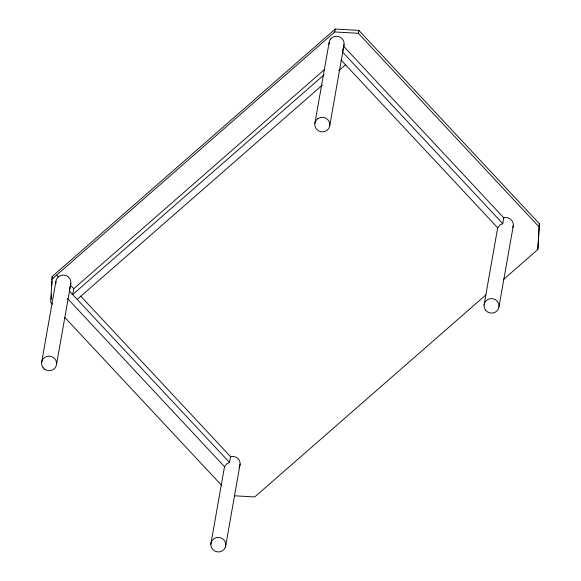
<?xml version="1.0" encoding="UTF-8"?>
<svg xmlns="http://www.w3.org/2000/svg" width="581" height="581" viewBox="0 0 581 581"><rect width="100%" height="100%" fill="white"/><g stroke="black" fill="none" stroke-linecap="round" stroke-linejoin="round"><path stroke-width="0.87" d="M503.727 279.308L537.832 249.496L539.364 223.736L358.847 30.379L335.259 29.05L52.203 276.491L50.663 302.251L52.515 304.241M51.179 299.338L51.411 294.066M51.811 285.278L52.007 280.884M52.123 278.248L52.203 276.491M537.832 249.496L539.364 223.736M41.636 362.406L55.921 281.357M69.495 290.064L70.838 283.354A7.524 7.277 10 0 0 58.79 276.512M56.546 364.403L70.838 283.354M324.3 69.669L73.765 288.692L72.734 294.516L323.958 74.905M210.816 544.259L224.506 466.688M67.483 298.474L224.615 466.775L226.51 464.023L229.539 462.476L230.563 456.644L80.752 296.172M225.486 546.968A7.524 7.27 10 0 0 216.72 537.556A7.524 7.27 10 0 0 212.769 549.524A7.524 7.27 10 0 0 225.486 546.968L240.12 464.052M314.873 123.383L329.166 42.333M51.687 279.41L334.743 31.962L335.259 29.05M329.732 125.757L344.025 44.708L342.543 52.043L502.761 223.656L500.038 224.927L497.794 227.912L341.025 59.988M538.856 226.648L358.332 33.291L358.847 30.379M484.06 305.018L497.721 227.527M502.761 223.656L503.792 217.824L343.574 46.211M499.014 306.674L513.306 225.624M69.313 291.016L229.539 462.476M58.761 276.549L57.381 277.885A7.524 7.277 10 0 0 55.943 283.259M330.712 38.898L332.129 37.605A7.517 7.27 10 0 1 341.272 37.896L342.637 39.276A7.517 7.27 10 0 1 343.996 44.679M317.836 118.655L316.427 119.955A7.524 7.27 10 0 0 317.132 129.788A7.524 7.27 10 0 0 327.285 130.086A7.524 7.27 10 0 0 328.359 120.318L326.98 118.945A7.524 7.27 10 0 0 317.872 118.655M77.244 299.353L322.324 85.109M338.708 70.788L345.535 64.818M485.992 294.807L254.768 496.937L234.68 495.811M230.563 456.644L230.991 456.499A7.531 7.277 10 0 1 239.793 465.926M503.792 217.824L504.613 217.592A7.531 7.277 10 0 1 512.863 227.469M334.743 31.962L358.332 33.291M43.161 367.802L44.563 369.153M70.381 285.06L73.765 288.692M56.611 275.103L58.34 276.955M64.883 317.48L221.906 485.68M44.548 369.167A7.524 7.27 10 0 0 54.658 368.369A7.524 7.27 10 0 0 54.599 358.535A7.524 7.27 10 0 0 44.483 357.62L43.096 358.935A7.524 7.27 10 0 0 43.161 367.831M329.129 44.236A7.531 7.284 10 0 1 330.712 38.898M239.568 466.514A7.531 7.277 10 0 1 238.958 467.632M485.709 310.377A7.524 7.27 10 0 0 498.556 308.511A7.524 7.27 10 0 0 490.342 298.649A7.524 7.27 10 0 0 485.709 310.377"/></g></svg>
